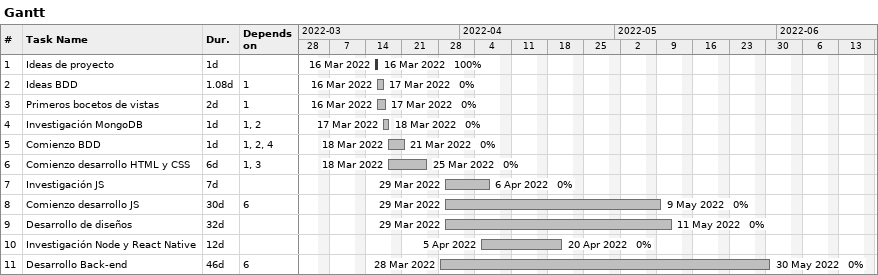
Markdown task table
Gantt

| ID | Task | Duration | Start | Finish | Predecessors | % complete |
|---|---|---|---|---|---|---|
| 1 | Ideas de proyecto | 1d | 2022-03-16 | 2022-03-16 |  | 100 |
| 2 | Ideas BDD | 1.08d | 2022-03-16 | 2022-03-17 | 1 | 0 |
| 3 | Primeros bocetos de vistas | 2d | 2022-03-16 | 2022-03-17 | 1 | 0 |
| 4 | Investigación MongoDB | 1d | 2022-03-17 | 2022-03-18 | 1, 2 | 0 |
| 5 | Comienzo BDD | 1d | 2022-03-18 | 2022-03-21 | 1, 2, 4 | 0 |
| 6 | Comienzo desarrollo HTML y CSS | 6d | 2022-03-18 | 2022-03-25 | 1, 3 | 0 |
| 7 | Investigación JS | 7d | 2022-03-29 | 2022-04-06 |  | 0 |
| 8 | Comienzo desarrollo JS | 30d | 2022-03-29 | 2022-05-09 | 6 | 0 |
| 9 | Desarrollo de diseños | 32d | 2022-03-29 | 2022-05-11 |  | 0 |
| 10 | Investigación Node y React Native | 12d | 2022-04-05 | 2022-04-20 |  | 0 |
| 11 | Desarrollo Back-end | 46d | 2022-03-28 | 2022-05-30 | 6 | 0 |
